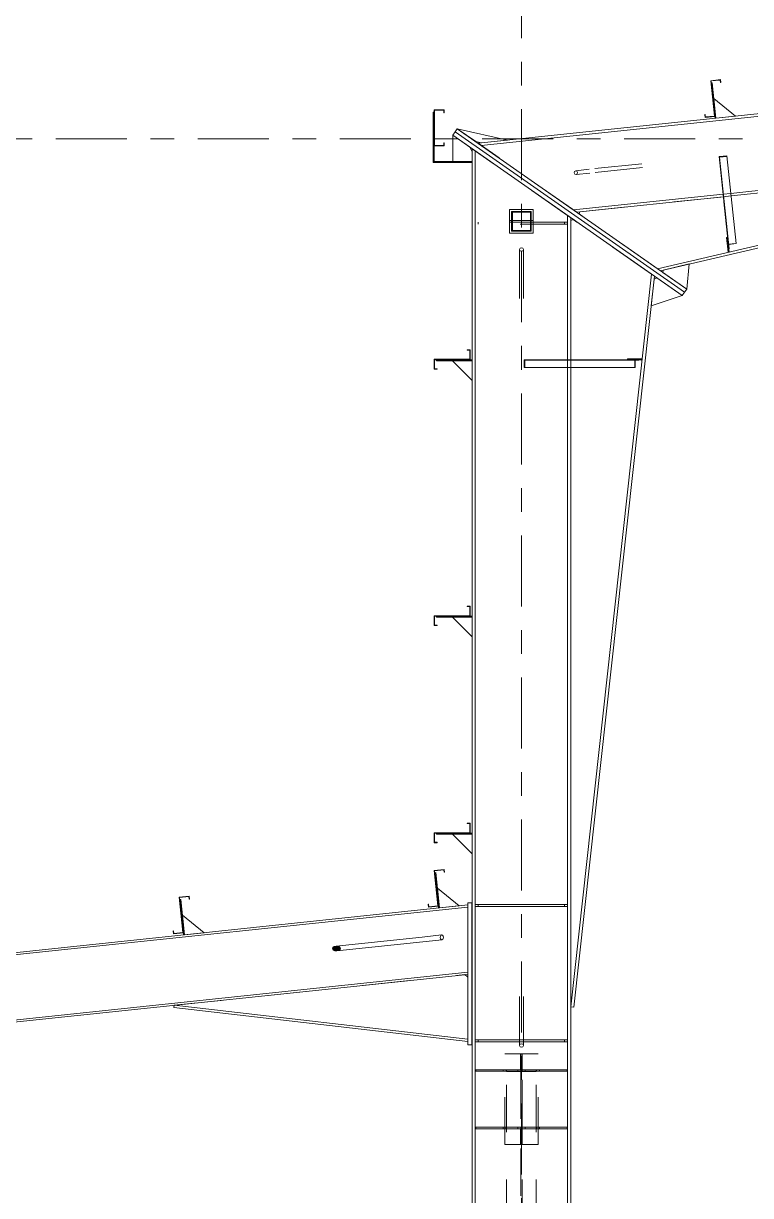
# Model space of a CAD drawing. Header units: millimetres. Extents: x -79 to 743, y -408 to 166.
# Drawn here: x 108.39 to 139.11, y -146.55 to -97.04 of the extents above; entities that cross this region are included whole.
import ezdxf

# ---------------------------------------------------------------- set-up
doc = ezdxf.new("R2010")
doc.units = ezdxf.units.MM
for name, pattern in [('XKITLINE00', [0]), ('XKITLINE02', [4, 2, -2]), ('XKITLINE03', [6, 3, -1, 1, -1])]:
    doc.linetypes.add(name, pattern=pattern)
doc.layers.add('Part', color=2, linetype='Continuous', lineweight=0)
doc.layers.add('S-grid', color=1, linetype='Continuous', lineweight=0)

# ---------------------------------------------------------------- blocks, each defined once
blk = doc.blocks.new('*A343')
at = {"layer": 'Part'}
blk.add_hatch(color=3, dxfattribs=at).paths.add_polyline_path([(125.744, -132.816), (126.158, -132.773), (126.171, -132.897), (126.156, -132.898), (126.145, -132.789), (125.76, -132.83), (125.918, -134.323), (125.504, -134.367), (125.49, -134.242), (125.505, -134.241), (125.517, -134.35), (125.901, -134.31)], flags=17)
blk = doc.blocks.new('*A344')
at = {"layer": 'Part'}
blk.add_hatch(color=3, dxfattribs=at).paths.add_polyline_path([(114.97, -133.953), (115.385, -133.909), (115.398, -134.033), (115.383, -134.035), (115.371, -133.925), (114.987, -133.966), (115.144, -135.459), (114.73, -135.503), (114.717, -135.379), (114.732, -135.377), (114.743, -135.487), (115.128, -135.446)], flags=17)
blk = doc.blocks.new('*A348')
at = {"layer": 'Part'}
blk.add_hatch(color=3, dxfattribs=at).paths.add_polyline_path([(127.136, -130.843), (127.136, -130.828), (127.261, -130.828), (127.261, -131.245), (125.759, -131.245), (125.759, -131.632), (125.869, -131.632), (125.869, -131.647), (125.744, -131.647), (125.744, -131.23), (127.246, -131.23), (127.246, -130.843)], flags=17)
blk = doc.blocks.new('*A349')
at = {"layer": 'Part'}
blk.add_hatch(color=3, dxfattribs=at).paths.add_polyline_path([(137.422, -99.46), (137.836, -99.416), (137.849, -99.54), (137.835, -99.542), (137.823, -99.432), (137.438, -99.473), (137.596, -100.966), (137.182, -101.01), (137.169, -100.886), (137.183, -100.884), (137.195, -100.993), (137.58, -100.953)], flags=17)
blk = doc.blocks.new('*A351')
at = {"layer": 'Part'}
blk.add_hatch(color=3, dxfattribs=at).paths.add_polyline_path([(127.136, -121.677), (127.136, -121.662), (127.261, -121.662), (127.261, -122.078), (125.759, -122.078), (125.759, -122.465), (125.869, -122.465), (125.869, -122.48), (125.744, -122.48), (125.744, -122.063), (127.246, -122.063), (127.246, -121.677)], flags=17)
blk = doc.blocks.new('*A354')
at = {"layer": 'Part'}
blk.add_hatch(color=3, dxfattribs=at).paths.add_polyline_path([(127.136, -110.843), (127.136, -110.828), (127.261, -110.828), (127.261, -111.245), (125.759, -111.245), (125.759, -111.632), (125.869, -111.632), (125.869, -111.647), (125.744, -111.647), (125.744, -111.23), (127.246, -111.23), (127.246, -110.843)], flags=17)
blk = doc.blocks.new('*A391')
at = {"layer": 'Part'}
blk.add_hatch(color=3, dxfattribs=at).paths.add_polyline_path([(121.689, -136.019), (121.755, -136.051), (121.782, -136.1), (121.765, -136.154), (121.708, -136.198), (121.626, -136.221), (121.541, -136.216), (121.476, -136.185), (121.448, -136.135), (121.465, -136.081), (121.522, -136.037), (121.604, -136.014)], flags=17)
blk = doc.blocks.new('*A392')
at = {"layer": 'Part'}
blk.add_hatch(color=3, dxfattribs=at).paths.add_polyline_path([(125.744, -132.816), (126.158, -132.773), (126.171, -132.897), (126.156, -132.898), (126.145, -132.789), (125.76, -132.83), (125.918, -134.323), (125.504, -134.367), (125.49, -134.242), (125.505, -134.241), (125.517, -134.35), (125.901, -134.31)], flags=17)
blk = doc.blocks.new('*A393')
at = {"layer": 'Part'}
blk.add_hatch(color=3, dxfattribs=at).paths.add_polyline_path([(114.97, -133.953), (115.385, -133.909), (115.398, -134.033), (115.383, -134.035), (115.371, -133.925), (114.987, -133.966), (115.144, -135.459), (114.73, -135.503), (114.717, -135.379), (114.732, -135.377), (114.743, -135.487), (115.128, -135.446)], flags=17)
blk = doc.blocks.new('*A395')
at = {"layer": 'Part'}
blk.add_hatch(color=3, dxfattribs=at).paths.add_polyline_path([(127.136, -130.843), (127.136, -130.828), (127.261, -130.828), (127.261, -131.245), (125.759, -131.245), (125.759, -131.632), (125.869, -131.632), (125.869, -131.647), (125.744, -131.647), (125.744, -131.23), (127.246, -131.23), (127.246, -130.843)], flags=17)
blk = doc.blocks.new('*A396')
at = {"layer": 'Part'}
blk.add_hatch(color=3, dxfattribs=at).paths.add_polyline_path([(127.136, -110.843), (127.136, -110.828), (127.261, -110.828), (127.261, -111.245), (125.759, -111.245), (125.759, -111.632), (125.869, -111.632), (125.869, -111.647), (125.744, -111.647), (125.744, -111.23), (127.246, -111.23), (127.246, -110.843)], flags=17)
blk = doc.blocks.new('*A397')
at = {"layer": 'Part'}
blk.add_hatch(color=3, dxfattribs=at).paths.add_polyline_path([(125.744, -102.208), (125.744, -100.691), (126.161, -100.691), (126.161, -100.816), (126.146, -100.816), (126.146, -100.706), (125.759, -100.706), (125.759, -102.193), (126.146, -102.193), (126.146, -102.083), (126.161, -102.083), (126.161, -102.208)], flags=17)
blk = doc.blocks.new('*A398')
at = {"layer": 'Part'}
blk.add_hatch(color=3, dxfattribs=at).paths.add_polyline_path([(129.544, -111.578), (129.544, -111.245), (130.205, -111.245), (130.205, -111.262), (129.577, -111.262), (129.577, -111.578)], flags=17)
blk = doc.blocks.new('*A399')
at = {"layer": 'Part'}
blk.add_hatch(color=3, dxfattribs=at).paths.add_polyline_path([(137.776, -102.668), (138.107, -102.633), (138.11, -102.661), (137.795, -102.694), (137.851, -103.225), (137.834, -103.227)], flags=17)
blk = doc.blocks.new('*A402')
at = {"layer": 'Part'}
blk.add_hatch(color=3, dxfattribs=at).paths.add_polyline_path([(137.422, -99.46), (137.836, -99.416), (137.849, -99.54), (137.835, -99.542), (137.823, -99.432), (137.438, -99.473), (137.596, -100.966), (137.182, -101.01), (137.169, -100.886), (137.183, -100.884), (137.195, -100.993), (137.58, -100.953)], flags=17)
blk = doc.blocks.new('*A403')
at = {"layer": 'Part'}
blk.add_hatch(color=3, dxfattribs=at).paths.add_polyline_path([(127.136, -121.677), (127.136, -121.662), (127.261, -121.662), (127.261, -122.078), (125.759, -122.078), (125.759, -122.465), (125.869, -122.465), (125.869, -122.48), (125.744, -122.48), (125.744, -122.063), (127.246, -122.063), (127.246, -121.677)], flags=17)
blk = doc.blocks.new('*A1522')
at = {"layer": 'S-grid', "color": 1, "linetype": 'XKITLINE03', "lineweight": 0}
blk.add_line((-22.239, -101.912), (557.525, -101.912), dxfattribs=at)
blk = doc.blocks.new('*A1559')
at = {"layer": 'S-grid', "color": 1, "linetype": 'XKITLINE03', "lineweight": 0}
blk.add_line((129.427, -193.667), (129.427, -53.578), dxfattribs=at)
blk = doc.blocks.new('*A1561')
at = {"layer": 'Part', "color": 2, "linetype": 'XKITLINE00', "lineweight": 0}
for p, q in [((127.161, -134.276), (47.736, -142.653)), ((127.161, -134.368), (47.736, -142.745)), ((127.161, -137.116), (47.736, -145.494)), ((47.736, -145.586), (127.161, -137.209))]:
    blk.add_line(p, q, dxfattribs=at)
at = {"layer": 'Part', "color": 7, "linetype": 'XKITLINE02', "lineweight": 0}
blk.add_line((127.161, -137.209), (127.161, -134.276), dxfattribs=at)
blk = doc.blocks.new('*A1562')
at = {"layer": 'Part', "color": 7, "linetype": 'XKITLINE02', "lineweight": 0}
for p, q in [((129.344, -138.147), (129.344, -139.757)), ((129.511, -138.147), (129.511, -139.757)), ((129.344, -139.98), (129.344, -140.063)), ((129.511, -139.98), (129.511, -140.063))]:
    blk.add_line(p, q, dxfattribs=at)
at = {"layer": 'Part', "color": 2, "linetype": 'XKITLINE00', "lineweight": 0}
for p, q in [((129.344, -139.757), (129.344, -139.98)), ((129.344, -140.063), (129.344, -140.213)), ((129.511, -139.757), (129.511, -139.98)), ((129.511, -140.063), (129.511, -140.213)), ((129.368, -140.161), (129.344, -140.213)), ((129.344, -140.213), (129.368, -140.265)), ((129.427, -140.14), (129.368, -140.161)), ((129.368, -140.265), (129.427, -140.286)), ((129.486, -140.161), (129.427, -140.14)), ((129.427, -140.286), (129.486, -140.265)), ((129.511, -140.213), (129.486, -140.161)), ((129.486, -140.265), (129.511, -140.213))]:
    blk.add_line(p, q, dxfattribs=at)
blk = doc.blocks.new('*A1563')
at = {"layer": 'Part', "color": 2, "linetype": 'XKITLINE00', "lineweight": 0}
for p, q in [((129.368, -106.538), (129.344, -106.59)), ((129.344, -106.59), (129.344, -107.045)), ((129.344, -106.59), (129.368, -106.642)), ((129.427, -106.517), (129.368, -106.538)), ((129.368, -106.642), (129.427, -106.663)), ((129.486, -106.538), (129.427, -106.517)), ((129.427, -106.663), (129.486, -106.642)), ((129.511, -106.59), (129.486, -106.538)), ((129.486, -106.642), (129.511, -106.59)), ((129.511, -106.59), (129.511, -107.045))]:
    blk.add_line(p, q, dxfattribs=at)
at = {"layer": 'Part', "color": 7, "linetype": 'XKITLINE02', "lineweight": 0}
for p, q in [((129.344, -107.045), (129.344, -108.656)), ((129.511, -107.045), (129.511, -108.656))]:
    blk.add_line(p, q, dxfattribs=at)
blk = doc.blocks.new('*A1566')
at = {"layer": 'Part', "color": 2, "linetype": 'XKITLINE00', "lineweight": 0}
for p, q in [((125.744, -132.816), (126.158, -132.773)), ((125.901, -134.31), (125.744, -132.816)), ((126.145, -132.789), (125.76, -132.83)), ((125.76, -132.83), (125.918, -134.323)), ((126.156, -132.898), (126.145, -132.789)), ((126.171, -132.897), (126.156, -132.898)), ((126.158, -132.773), (126.171, -132.897)), ((125.49, -134.242), (125.505, -134.241)), ((125.504, -134.367), (125.49, -134.242)), ((125.918, -134.323), (125.504, -134.367)), ((125.505, -134.241), (125.517, -134.35)), ((125.517, -134.35), (125.901, -134.31))]:
    blk.add_line(p, q, dxfattribs=at)
blk = doc.blocks.new('*A1567')
at = {"layer": 'Part', "color": 2, "linetype": 'XKITLINE00', "lineweight": 0}
for p, q in [((114.97, -133.953), (115.385, -133.909)), ((115.128, -135.446), (114.97, -133.953)), ((115.371, -133.925), (114.987, -133.966)), ((114.987, -133.966), (115.144, -135.459)), ((115.383, -134.035), (115.371, -133.925)), ((115.398, -134.033), (115.383, -134.035)), ((115.385, -133.909), (115.398, -134.033)), ((114.717, -135.379), (114.732, -135.377)), ((114.73, -135.503), (114.717, -135.379)), ((115.144, -135.459), (114.73, -135.503)), ((114.732, -135.377), (114.743, -135.487)), ((114.743, -135.487), (115.128, -135.446))]:
    blk.add_line(p, q, dxfattribs=at)
blk = doc.blocks.new('*A1571')
at = {"layer": 'Part', "color": 2, "linetype": 'XKITLINE00', "lineweight": 0}
for p, q in [((127.136, -130.828), (127.261, -130.828)), ((127.136, -130.843), (127.136, -130.828)), ((127.246, -130.843), (127.136, -130.843)), ((127.246, -131.23), (127.246, -130.843)), ((127.261, -130.828), (127.261, -131.245)), ((125.744, -131.647), (125.744, -131.23)), ((125.744, -131.23), (127.246, -131.23)), ((125.869, -131.647), (125.744, -131.647)), ((127.261, -131.245), (125.759, -131.245)), ((125.759, -131.245), (125.759, -131.632)), ((125.759, -131.632), (125.869, -131.632)), ((125.869, -131.632), (125.869, -131.647))]:
    blk.add_line(p, q, dxfattribs=at)
blk = doc.blocks.new('*A1572')
at = {"layer": 'Part', "color": 2, "linetype": 'XKITLINE00', "lineweight": 0}
for p, q in [((137.422, -99.46), (137.836, -99.416)), ((137.58, -100.953), (137.422, -99.46)), ((137.823, -99.432), (137.438, -99.473)), ((137.438, -99.473), (137.596, -100.966)), ((137.835, -99.542), (137.823, -99.432)), ((137.836, -99.416), (137.849, -99.54)), ((137.849, -99.54), (137.835, -99.542)), ((137.169, -100.886), (137.183, -100.884)), ((137.182, -101.01), (137.169, -100.886)), ((137.596, -100.966), (137.182, -101.01)), ((137.183, -100.884), (137.195, -100.993)), ((137.195, -100.993), (137.58, -100.953))]:
    blk.add_line(p, q, dxfattribs=at)
blk = doc.blocks.new('*A1574')
at = {"layer": 'Part', "color": 2, "linetype": 'XKITLINE00', "lineweight": 0}
for p, q in [((127.136, -121.662), (127.261, -121.662)), ((127.136, -121.677), (127.136, -121.662)), ((127.246, -121.677), (127.136, -121.677)), ((127.246, -122.063), (127.246, -121.677)), ((127.261, -121.662), (127.261, -122.078)), ((125.744, -122.48), (125.744, -122.063)), ((125.744, -122.063), (127.246, -122.063)), ((127.261, -122.078), (125.759, -122.078)), ((125.759, -122.078), (125.759, -122.465)), ((125.869, -122.48), (125.744, -122.48)), ((125.759, -122.465), (125.869, -122.465)), ((125.869, -122.465), (125.869, -122.48))]:
    blk.add_line(p, q, dxfattribs=at)
blk = doc.blocks.new('*A1577')
at = {"layer": 'Part', "color": 2, "linetype": 'XKITLINE00', "lineweight": 0}
for p, q in [((127.136, -110.828), (127.261, -110.828)), ((127.136, -110.843), (127.136, -110.828)), ((127.246, -110.843), (127.136, -110.843)), ((127.246, -111.23), (127.246, -110.843)), ((127.261, -110.828), (127.261, -111.245)), ((125.744, -111.647), (125.744, -111.23)), ((125.744, -111.23), (127.246, -111.23)), ((127.261, -111.245), (125.759, -111.245)), ((125.759, -111.245), (125.759, -111.632)), ((125.869, -111.647), (125.744, -111.647)), ((125.759, -111.632), (125.869, -111.632)), ((125.869, -111.632), (125.869, -111.647))]:
    blk.add_line(p, q, dxfattribs=at)
blk = doc.blocks.new('*A1578')
at = {"layer": 'Part', "color": 7, "linetype": 'XKITLINE02', "lineweight": 0}
for p, q in [((130.052, -141.235), (128.802, -141.235)), ((128.802, -141.235), (128.802, -141.31)), ((128.802, -141.31), (129.4, -141.31)), ((129.4, -141.31), (129.4, -143.66)), ((129.454, -143.66), (129.454, -141.31)), ((129.454, -141.31), (130.052, -141.31)), ((130.052, -141.31), (130.052, -141.235)), ((129.4, -143.66), (128.802, -143.66)), ((128.802, -143.66), (128.802, -143.735)), ((128.802, -143.735), (130.052, -143.735)), ((130.052, -143.66), (129.454, -143.66)), ((130.052, -143.735), (130.052, -143.66))]:
    blk.add_line(p, q, dxfattribs=at)
blk = doc.blocks.new('*A1579')
at = {"layer": 'Part', "color": 7, "linetype": 'XKITLINE02', "lineweight": 0}
for p, q in [((129.011, -104.985), (129.011, -105.818)), ((129.844, -104.985), (129.011, -104.985)), ((129.044, -105.785), (129.044, -105.018)), ((129.044, -105.018), (129.811, -105.018)), ((129.811, -105.018), (129.811, -105.785)), ((129.844, -105.818), (129.844, -104.985)), ((129.011, -105.818), (129.844, -105.818)), ((129.811, -105.785), (129.044, -105.785))]:
    blk.add_line(p, q, dxfattribs=at)
blk = doc.blocks.new('*A1580')
at = {"layer": 'Part', "color": 7, "linetype": 'XKITLINE02', "lineweight": 0}
for p, q in [((125.744, -100.691), (125.744, -102.208)), ((126.161, -100.691), (125.744, -100.691)), ((125.759, -102.193), (125.759, -100.706)), ((125.759, -100.706), (126.146, -100.706)), ((126.146, -100.706), (126.146, -100.816)), ((126.146, -100.816), (126.161, -100.816)), ((126.161, -100.816), (126.161, -100.691)), ((125.744, -102.208), (126.161, -102.208)), ((126.146, -102.193), (125.759, -102.193)), ((126.161, -102.083), (126.146, -102.083)), ((126.146, -102.083), (126.146, -102.193)), ((126.161, -102.208), (126.161, -102.083))]:
    blk.add_line(p, q, dxfattribs=at)
blk = doc.blocks.new('*A1670')
at = {"layer": 'Part', "color": 2, "linetype": 'XKITLINE00', "lineweight": 0}
for p, q in [((127.344, -102.335), (127.344, -176.953)), ((127.477, -102.428), (127.477, -176.953)), ((131.377, -105.154), (131.377, -111.245)), ((131.511, -105.247), (131.511, -111.245)), ((131.377, -111.578), (131.377, -176.953)), ((131.511, -111.578), (131.511, -176.953))]:
    blk.add_line(p, q, dxfattribs=at)
at = {"layer": 'Part', "color": 7, "linetype": 'XKITLINE02', "lineweight": 0}
for p, q in [((131.511, -105.247), (127.344, -102.335)), ((131.377, -111.245), (131.377, -111.578)), ((131.511, -111.245), (131.511, -111.578))]:
    blk.add_line(p, q, dxfattribs=at)
blk = doc.blocks.new('*A1671')
at = {"layer": 'Part', "color": 7, "linetype": 'XKITLINE02', "lineweight": 0}
for p, q in [((131.51, -105.37), (131.511, -105.369)), ((131.51, -105.37), (131.511, -105.369)), ((131.511, -138.58), (131.51, -105.37)), ((131.613, -105.316), (131.611, -105.317)), ((131.613, -105.316), (131.612, -105.318)), ((135.05, -107.721), (131.612, -105.318)), ((134.926, -107.634), (131.613, -105.316))]:
    blk.add_line(p, q, dxfattribs=at)
at = {"layer": 'Part', "color": 2, "linetype": 'XKITLINE00', "lineweight": 0}
for p, q in [((131.611, -105.317), (131.511, -105.369)), ((131.511, -105.369), (131.612, -105.318)), ((134.926, -107.634), (131.511, -138.58)), ((135.05, -107.721), (131.643, -138.595)), ((131.643, -138.595), (131.511, -138.58))]:
    blk.add_line(p, q, dxfattribs=at)
blk = doc.blocks.new('*A1672')
at = {"layer": 'Part', "color": 2, "linetype": 'XKITLINE00', "lineweight": 0}
for p, q in [((226.879, -91.633), (127.597, -102.105)), ((226.891, -91.74), (127.732, -102.199)), ((224.132, -95.165), (138.275, -104.221)), ((224.143, -95.273), (138.286, -104.329)), ((137.943, -104.256), (131.628, -104.922)), ((137.954, -104.364), (131.763, -105.017))]:
    blk.add_line(p, q, dxfattribs=at)
at = {"layer": 'Part', "color": 7, "linetype": 'XKITLINE02', "lineweight": 0}
for p, q in [((131.763, -105.017), (127.597, -102.105)), ((138.275, -104.221), (137.943, -104.256)), ((138.286, -104.329), (137.954, -104.364))]:
    blk.add_line(p, q, dxfattribs=at)
blk = doc.blocks.new('*A1718')
at = {"layer": 'Part', "color": 7, "linetype": 'XKITLINE02', "lineweight": 0}
for p, q in [((134.518, -102.967), (132.294, -103.201)), ((134.535, -103.133), (132.311, -103.367))]:
    blk.add_line(p, q, dxfattribs=at)
at = {"layer": 'Part', "color": 2, "linetype": 'XKITLINE00', "lineweight": 0}
for p, q in [((131.674, -103.291), (131.661, -103.352)), ((131.661, -103.352), (131.687, -103.409)), ((131.718, -103.262), (131.674, -103.291)), ((131.687, -103.409), (131.736, -103.428)), ((132.294, -103.201), (131.718, -103.262)), ((131.768, -103.281), (131.718, -103.262)), ((132.311, -103.367), (131.736, -103.428)), ((131.736, -103.428), (131.78, -103.399)), ((131.793, -103.338), (131.768, -103.281)), ((131.78, -103.399), (131.793, -103.338))]:
    blk.add_line(p, q, dxfattribs=at)
blk = doc.blocks.new('*A1720')
at = {"layer": 'Part', "color": 2, "linetype": 'XKITLINE00', "lineweight": 0}
for p, q in [((125.236, -135.631), (121.604, -136.014)), ((121.465, -136.081), (121.448, -136.135)), ((121.448, -136.135), (121.476, -136.185)), ((121.522, -136.037), (121.465, -136.081)), ((121.604, -136.014), (121.522, -136.037)), ((121.689, -136.019), (121.604, -136.014)), ((125.258, -135.838), (121.626, -136.221)), ((121.755, -136.051), (121.689, -136.019)), ((121.782, -136.1), (121.755, -136.051)), ((121.765, -136.154), (121.782, -136.1)), ((121.476, -136.185), (121.541, -136.216)), ((121.541, -136.216), (121.626, -136.221)), ((121.626, -136.221), (121.708, -136.198)), ((121.708, -136.198), (121.765, -136.154))]:
    blk.add_line(p, q, dxfattribs=at)
at = {"layer": 'Part', "color": 7, "linetype": 'XKITLINE02', "lineweight": 0}
for p, q in [((126.053, -135.545), (125.236, -135.631)), ((125.999, -135.655), (126.003, -135.602)), ((126.013, -135.706), (125.999, -135.655)), ((126.003, -135.602), (126.022, -135.562)), ((126.022, -135.562), (126.053, -135.545)), ((126.053, -135.545), (126.086, -135.555)), ((126.086, -135.555), (126.114, -135.591)), ((126.114, -135.591), (126.128, -135.642)), ((126.128, -135.642), (126.125, -135.694)), ((126.075, -135.752), (125.258, -135.838)), ((126.041, -135.741), (126.013, -135.706)), ((126.075, -135.752), (126.041, -135.741)), ((126.105, -135.735), (126.075, -135.752)), ((126.125, -135.694), (126.105, -135.735))]:
    blk.add_line(p, q, dxfattribs=at)
blk = doc.blocks.new('*A1721')
at = {"layer": 'Part', "color": 2, "linetype": 'XKITLINE00', "lineweight": 0}
for p, q in [((125.744, -132.816), (126.158, -132.773)), ((125.901, -134.31), (125.744, -132.816)), ((126.145, -132.789), (125.76, -132.83)), ((125.76, -132.83), (125.918, -134.323)), ((126.156, -132.898), (126.145, -132.789)), ((126.171, -132.897), (126.156, -132.898)), ((126.158, -132.773), (126.171, -132.897)), ((125.49, -134.242), (125.505, -134.241)), ((125.504, -134.367), (125.49, -134.242)), ((125.918, -134.323), (125.504, -134.367)), ((125.505, -134.241), (125.517, -134.35)), ((125.517, -134.35), (125.901, -134.31))]:
    blk.add_line(p, q, dxfattribs=at)
blk = doc.blocks.new('*A1722')
at = {"layer": 'Part', "color": 2, "linetype": 'XKITLINE00', "lineweight": 0}
for p, q in [((114.97, -133.953), (115.385, -133.909)), ((115.128, -135.446), (114.97, -133.953)), ((115.371, -133.925), (114.987, -133.966)), ((114.987, -133.966), (115.144, -135.459)), ((115.383, -134.035), (115.371, -133.925)), ((115.398, -134.033), (115.383, -134.035)), ((115.385, -133.909), (115.398, -134.033)), ((114.717, -135.379), (114.732, -135.377)), ((114.73, -135.503), (114.717, -135.379)), ((115.144, -135.459), (114.73, -135.503)), ((114.732, -135.377), (114.743, -135.487)), ((114.743, -135.487), (115.128, -135.446))]:
    blk.add_line(p, q, dxfattribs=at)
blk = doc.blocks.new('*A1724')
at = {"layer": 'Part', "color": 2, "linetype": 'XKITLINE00', "lineweight": 0}
for p, q in [((127.136, -130.828), (127.261, -130.828)), ((127.136, -130.843), (127.136, -130.828)), ((127.246, -130.843), (127.136, -130.843)), ((127.246, -131.23), (127.246, -130.843)), ((127.261, -130.828), (127.261, -131.245)), ((125.744, -131.647), (125.744, -131.23)), ((125.744, -131.23), (127.246, -131.23)), ((125.869, -131.647), (125.744, -131.647)), ((127.261, -131.245), (125.759, -131.245)), ((125.759, -131.245), (125.759, -131.632)), ((125.759, -131.632), (125.869, -131.632)), ((125.869, -131.632), (125.869, -131.647))]:
    blk.add_line(p, q, dxfattribs=at)
blk = doc.blocks.new('*A1727')
at = {"layer": 'Part', "color": 7, "linetype": 'XKITLINE02', "lineweight": 0}
for p, q in [((128.802, -175.87), (128.802, -140.568)), ((128.802, -140.568), (130.052, -140.568)), ((129.4, -140.568), (129.4, -175.87)), ((129.454, -175.87), (129.454, -140.568)), ((130.052, -175.87), (130.052, -140.568)), ((128.802, -175.87), (130.052, -175.87))]:
    blk.add_line(p, q, dxfattribs=at)
blk = doc.blocks.new('*A1728')
at = {"layer": 'Part', "color": 7, "linetype": 'XKITLINE02', "lineweight": 0}
for p, q in [((114.753, -138.517), (127.04, -137.221)), ((127.161, -137.33), (127.161, -140.042))]:
    blk.add_line(p, q, dxfattribs=at)
at = {"layer": 'Part', "color": 2, "linetype": 'XKITLINE00', "lineweight": 0}
for p, q in [((127.04, -137.221), (127.161, -137.33)), ((114.743, -138.608), (114.753, -138.517)), ((127.161, -140.042), (114.743, -138.608)), ((127.161, -139.95), (114.753, -138.517))]:
    blk.add_line(p, q, dxfattribs=at)
blk = doc.blocks.new('*A1729')
at = {"layer": 'Part', "color": 2, "linetype": 'XKITLINE00', "lineweight": 0}
blk.add_line((116.023, -135.45), (115.107, -134.709), dxfattribs=at)
at = {"layer": 'Part', "color": 7, "linetype": 'XKITLINE02', "lineweight": 0}
for p, q in [((115.107, -134.709), (115.195, -135.538)), ((115.195, -135.538), (116.023, -135.45))]:
    blk.add_line(p, q, dxfattribs=at)
blk = doc.blocks.new('*A1730')
at = {"layer": 'Part', "color": 2, "linetype": 'XKITLINE00', "lineweight": 0}
for p, q in [((115.037, -134.046), (114.996, -134.051)), ((115.195, -135.538), (115.037, -134.046)), ((115.144, -135.459), (115.153, -135.542))]:
    blk.add_line(p, q, dxfattribs=at)
at = {"layer": 'Part', "color": 7, "linetype": 'XKITLINE02', "lineweight": 0}
for p, q in [((114.996, -134.051), (115.144, -135.459)), ((115.153, -135.542), (115.195, -135.538))]:
    blk.add_line(p, q, dxfattribs=at)
blk = doc.blocks.new('*A1731')
at = {"layer": 'Part', "color": 2, "linetype": 'XKITLINE00', "lineweight": 0}
blk.add_line((126.797, -134.314), (125.881, -133.573), dxfattribs=at)
at = {"layer": 'Part', "color": 7, "linetype": 'XKITLINE02', "lineweight": 0}
for p, q in [((125.881, -133.573), (125.968, -134.402)), ((125.968, -134.402), (126.797, -134.314))]:
    blk.add_line(p, q, dxfattribs=at)
blk = doc.blocks.new('*A1732')
at = {"layer": 'Part', "color": 2, "linetype": 'XKITLINE00', "lineweight": 0}
for p, q in [((125.811, -132.91), (125.769, -132.914)), ((125.968, -134.402), (125.811, -132.91)), ((125.918, -134.323), (125.927, -134.406))]:
    blk.add_line(p, q, dxfattribs=at)
at = {"layer": 'Part', "color": 7, "linetype": 'XKITLINE02', "lineweight": 0}
for p, q in [((125.769, -132.914), (125.918, -134.323)), ((125.927, -134.406), (125.968, -134.402))]:
    blk.add_line(p, q, dxfattribs=at)
blk = doc.blocks.new('*A1733')
at = {"layer": 'Part', "color": 2, "linetype": 'XKITLINE00', "lineweight": 0}
for p, q in [((127.327, -134.192), (127.161, -134.192)), ((127.161, -134.192), (127.161, -140.192)), ((127.327, -140.192), (127.327, -134.192)), ((127.161, -140.192), (127.327, -140.192))]:
    blk.add_line(p, q, dxfattribs=at)
blk = doc.blocks.new('*A1734')
at = {"layer": 'Part', "color": 2, "linetype": 'XKITLINE00', "lineweight": 0}
blk.add_line((127.344, -132.12), (126.511, -131.287), dxfattribs=at)
at = {"layer": 'Part', "color": 7, "linetype": 'XKITLINE02', "lineweight": 0}
for p, q in [((126.511, -131.287), (127.344, -131.287)), ((127.344, -131.287), (127.344, -132.12))]:
    blk.add_line(p, q, dxfattribs=at)
blk = doc.blocks.new('*A1735')
at = {"layer": 'Part', "color": 2, "linetype": 'XKITLINE00', "lineweight": 0}
for p, q in [((125.844, -131.245), (125.844, -131.287)), ((125.844, -131.287), (127.344, -131.287)), ((127.344, -131.245), (127.261, -131.245))]:
    blk.add_line(p, q, dxfattribs=at)
at = {"layer": 'Part', "color": 7, "linetype": 'XKITLINE02', "lineweight": 0}
for p, q in [((127.261, -131.245), (125.844, -131.245)), ((127.344, -131.287), (127.344, -131.245))]:
    blk.add_line(p, q, dxfattribs=at)
blk = doc.blocks.new('*A1736')
at = {"layer": 'Part', "color": 7, "linetype": 'XKITLINE02', "lineweight": 0}
for p, q in [((131.361, -143.668), (129.454, -143.668)), ((129.454, -143.735), (129.454, -143.668)), ((131.361, -143.735), (129.454, -143.735)), ((129.579, -143.668), (129.579, -143.735)), ((130.052, -143.735), (130.052, -143.668)), ((130.069, -143.735), (130.069, -143.668)), ((130.194, -143.735), (130.194, -143.668)), ((131.361, -143.735), (131.361, -143.668))]:
    blk.add_line(p, q, dxfattribs=at)
blk = doc.blocks.new('*A1737')
at = {"layer": 'Part', "color": 7, "linetype": 'XKITLINE02', "lineweight": 0}
for p, q in [((127.494, -143.668), (129.4, -143.668)), ((127.494, -143.735), (127.494, -143.668)), ((129.4, -143.735), (127.494, -143.735)), ((128.661, -143.735), (128.661, -143.668)), ((128.786, -143.735), (128.786, -143.668)), ((128.802, -143.735), (128.802, -143.668)), ((129.275, -143.668), (129.275, -143.735)), ((129.4, -143.668), (129.4, -143.735))]:
    blk.add_line(p, q, dxfattribs=at)
blk = doc.blocks.new('*A1738')
at = {"layer": 'Part', "color": 7, "linetype": 'XKITLINE02', "lineweight": 0}
for p, q in [((131.361, -141.235), (129.454, -141.235)), ((129.454, -141.301), (129.454, -141.235)), ((131.361, -141.301), (129.454, -141.301)), ((129.579, -141.235), (129.579, -141.301)), ((130.052, -141.301), (130.052, -141.235)), ((130.069, -141.301), (130.069, -141.235)), ((130.194, -141.301), (130.194, -141.235)), ((131.361, -141.301), (131.361, -141.235))]:
    blk.add_line(p, q, dxfattribs=at)
blk = doc.blocks.new('*A1739')
at = {"layer": 'Part', "color": 7, "linetype": 'XKITLINE02', "lineweight": 0}
for p, q in [((127.494, -141.235), (129.4, -141.235)), ((127.494, -141.301), (127.494, -141.235)), ((129.4, -141.301), (127.494, -141.301)), ((128.661, -141.301), (128.661, -141.235)), ((128.786, -141.301), (128.786, -141.235)), ((128.802, -141.301), (128.802, -141.235)), ((129.275, -141.235), (129.275, -141.301)), ((129.4, -141.235), (129.4, -141.301))]:
    blk.add_line(p, q, dxfattribs=at)
blk = doc.blocks.new('*A1740')
at = {"layer": 'Part', "color": 7, "linetype": 'XKITLINE02', "lineweight": 0}
for p, q in [((128.719, -144.401), (128.719, -140.568)), ((130.136, -140.568), (128.719, -140.568)), ((130.136, -144.401), (130.136, -140.568)), ((130.136, -144.401), (128.719, -144.401))]:
    blk.add_line(p, q, dxfattribs=at)
blk = doc.blocks.new('*A1741')
at = {"layer": 'Part', "color": 7, "linetype": 'XKITLINE02', "lineweight": 0}
for p, q in [((129.394, -141.235), (129.394, -140.568)), ((129.394, -140.568), (129.461, -140.568)), ((129.461, -140.568), (129.461, -141.235)), ((129.394, -141.11), (129.461, -141.11)), ((129.461, -141.235), (129.394, -141.235))]:
    blk.add_line(p, q, dxfattribs=at)
blk = doc.blocks.new('*A1742')
at = {"layer": 'Part', "color": 7, "linetype": 'XKITLINE02', "lineweight": 0}
for p, q in [((129.394, -144.401), (129.394, -143.735)), ((129.394, -143.735), (129.461, -143.735)), ((129.461, -143.86), (129.394, -143.86)), ((129.461, -143.735), (129.461, -144.401)), ((129.461, -144.401), (129.394, -144.401))]:
    blk.add_line(p, q, dxfattribs=at)
blk = doc.blocks.new('*A1743')
at = {"layer": 'Part', "color": 2, "linetype": 'XKITLINE00', "lineweight": 0}
for p, q in [((131.377, -139.98), (127.477, -139.98)), ((131.377, -140.063), (127.477, -140.063))]:
    blk.add_line(p, q, dxfattribs=at)
at = {"layer": 'Part', "color": 7, "linetype": 'XKITLINE02', "lineweight": 0}
for p, q in [((127.477, -140.063), (127.477, -139.98)), ((127.602, -140.063), (127.602, -139.98)), ((131.252, -140.063), (131.252, -139.98)), ((131.377, -140.063), (131.377, -139.98))]:
    blk.add_line(p, q, dxfattribs=at)
blk = doc.blocks.new('*A1744')
at = {"layer": 'Part', "color": 7, "linetype": 'XKITLINE02', "lineweight": 0}
for p, q in [((131.377, -139.98), (127.477, -139.98)), ((127.477, -139.98), (127.477, -140.063)), ((131.377, -140.063), (127.477, -140.063)), ((127.602, -140.063), (127.602, -139.98)), ((131.252, -140.063), (131.252, -139.98)), ((131.377, -140.063), (131.377, -139.98))]:
    blk.add_line(p, q, dxfattribs=at)
blk = doc.blocks.new('*A1745')
at = {"layer": 'Part', "color": 2, "linetype": 'XKITLINE00', "lineweight": 0}
for p, q in [((131.377, -134.256), (127.477, -134.256)), ((131.377, -134.34), (127.477, -134.34))]:
    blk.add_line(p, q, dxfattribs=at)
at = {"layer": 'Part', "color": 7, "linetype": 'XKITLINE02', "lineweight": 0}
for p, q in [((127.477, -134.34), (127.477, -134.256)), ((127.602, -134.34), (127.602, -134.256)), ((131.252, -134.34), (131.252, -134.256)), ((131.377, -134.34), (131.377, -134.256))]:
    blk.add_line(p, q, dxfattribs=at)
blk = doc.blocks.new('*A1746')
at = {"layer": 'Part', "color": 7, "linetype": 'XKITLINE02', "lineweight": 0}
for p, q in [((131.377, -134.256), (127.477, -134.256)), ((127.477, -134.256), (127.477, -134.34)), ((131.377, -134.34), (127.477, -134.34)), ((127.602, -134.34), (127.602, -134.256)), ((131.252, -134.34), (131.252, -134.256)), ((131.377, -134.34), (131.377, -134.256))]:
    blk.add_line(p, q, dxfattribs=at)
blk = doc.blocks.new('*A1747')
at = {"layer": 'Part', "color": 2, "linetype": 'XKITLINE00', "lineweight": 0}
for p, q in [((127.136, -110.828), (127.261, -110.828)), ((127.136, -110.843), (127.136, -110.828)), ((127.246, -110.843), (127.136, -110.843)), ((127.246, -111.23), (127.246, -110.843)), ((127.261, -110.828), (127.261, -111.245)), ((125.744, -111.647), (125.744, -111.23)), ((125.744, -111.23), (127.246, -111.23)), ((127.261, -111.245), (125.759, -111.245)), ((125.759, -111.245), (125.759, -111.632)), ((125.869, -111.647), (125.744, -111.647)), ((125.759, -111.632), (125.869, -111.632)), ((125.869, -111.632), (125.869, -111.647))]:
    blk.add_line(p, q, dxfattribs=at)
blk = doc.blocks.new('*A1748')
at = {"layer": 'Part', "color": 2, "linetype": 'XKITLINE00', "lineweight": 0}
blk.add_line((127.344, -122.953), (126.511, -122.12), dxfattribs=at)
at = {"layer": 'Part', "color": 7, "linetype": 'XKITLINE02', "lineweight": 0}
for p, q in [((126.511, -122.12), (127.344, -122.12)), ((127.344, -122.12), (127.344, -122.953))]:
    blk.add_line(p, q, dxfattribs=at)
blk = doc.blocks.new('*A1749')
at = {"layer": 'Part', "color": 2, "linetype": 'XKITLINE00', "lineweight": 0}
for p, q in [((125.844, -122.078), (125.844, -122.12)), ((125.844, -122.12), (127.344, -122.12)), ((127.344, -122.078), (127.261, -122.078))]:
    blk.add_line(p, q, dxfattribs=at)
at = {"layer": 'Part', "color": 7, "linetype": 'XKITLINE02', "lineweight": 0}
for p, q in [((127.261, -122.078), (125.844, -122.078)), ((127.344, -122.12), (127.344, -122.078))]:
    blk.add_line(p, q, dxfattribs=at)
blk = doc.blocks.new('*A1750')
at = {"layer": 'Part', "color": 2, "linetype": 'XKITLINE00', "lineweight": 0}
for p, q in [((125.744, -102.208), (125.744, -100.691)), ((125.744, -100.691), (126.161, -100.691)), ((126.146, -100.706), (125.759, -100.706)), ((125.759, -100.706), (125.759, -102.193)), ((126.146, -100.816), (126.146, -100.706)), ((126.161, -100.816), (126.146, -100.816)), ((126.161, -100.691), (126.161, -100.816)), ((126.161, -102.208), (125.744, -102.208)), ((125.759, -102.193), (126.146, -102.193)), ((126.146, -102.193), (126.146, -102.083)), ((126.146, -102.083), (126.161, -102.083)), ((126.161, -102.083), (126.161, -102.208))]:
    blk.add_line(p, q, dxfattribs=at)
blk = doc.blocks.new('*A1751')
at = {"layer": 'Part', "color": 2, "linetype": 'XKITLINE00', "lineweight": 0}
blk.add_line((127.344, -112.12), (126.511, -111.287), dxfattribs=at)
at = {"layer": 'Part', "color": 7, "linetype": 'XKITLINE02', "lineweight": 0}
for p, q in [((126.511, -111.287), (127.344, -111.287)), ((127.344, -111.287), (127.344, -112.12))]:
    blk.add_line(p, q, dxfattribs=at)
blk = doc.blocks.new('*A1752')
at = {"layer": 'Part', "color": 2, "linetype": 'XKITLINE00', "lineweight": 0}
for p, q in [((125.844, -111.245), (125.844, -111.287)), ((125.844, -111.287), (127.344, -111.287)), ((127.344, -111.245), (127.261, -111.245))]:
    blk.add_line(p, q, dxfattribs=at)
at = {"layer": 'Part', "color": 7, "linetype": 'XKITLINE02', "lineweight": 0}
for p, q in [((127.261, -111.245), (125.844, -111.245)), ((127.344, -111.287), (127.344, -111.245))]:
    blk.add_line(p, q, dxfattribs=at)
blk = doc.blocks.new('*A1753')
at = {"layer": 'Part', "color": 2, "linetype": 'XKITLINE00', "lineweight": 0}
for p, q in [((127.344, -102.875), (125.702, -102.875)), ((125.702, -102.875), (125.702, -102.916)), ((125.702, -102.916), (127.344, -102.916))]:
    blk.add_line(p, q, dxfattribs=at)
at = {"layer": 'Part', "color": 7, "linetype": 'XKITLINE02', "lineweight": 0}
blk.add_line((127.344, -102.916), (127.344, -102.875), dxfattribs=at)
blk = doc.blocks.new('*A1754')
at = {"layer": 'Part', "color": 2, "linetype": 'XKITLINE00', "lineweight": 0}
for p, q in [((126.525, -101.762), (126.525, -102.875)), ((127.344, -102.46), (127.241, -102.263))]:
    blk.add_line(p, q, dxfattribs=at)
at = {"layer": 'Part', "color": 7, "linetype": 'XKITLINE02', "lineweight": 0}
for p, q in [((127.241, -102.263), (126.525, -101.762)), ((127.344, -102.875), (127.344, -102.46)), ((126.525, -102.875), (127.344, -102.875))]:
    blk.add_line(p, q, dxfattribs=at)
blk = doc.blocks.new('*A1755')
at = {"layer": 'Part', "color": 2, "linetype": 'XKITLINE00', "lineweight": 0}
for p, q in [((125.744, -100.791), (125.702, -100.791)), ((125.702, -100.791), (125.702, -102.875)), ((125.744, -102.208), (125.744, -102.875)), ((125.744, -102.875), (125.702, -102.875))]:
    blk.add_line(p, q, dxfattribs=at)
at = {"layer": 'Part', "color": 7, "linetype": 'XKITLINE02', "lineweight": 0}
blk.add_line((125.744, -102.208), (125.744, -100.791), dxfattribs=at)
blk = doc.blocks.new('*A1756')
at = {"layer": 'Part', "color": 2, "linetype": 'XKITLINE00', "lineweight": 0}
for p, q in [((129.544, -111.578), (129.544, -111.245)), ((134.072, -111.245), (129.544, -111.245)), ((134.391, -111.262), (129.577, -111.262)), ((129.577, -111.262), (129.577, -111.578)), ((130.205, -111.245), (130.205, -111.262)), ((134.232, -111.262), (134.232, -111.578)), ((134.391, -111.245), (134.391, -111.262)), ((134.232, -111.578), (129.544, -111.578))]:
    blk.add_line(p, q, dxfattribs=at)
at = {"layer": 'Part', "color": 7, "linetype": 'XKITLINE02', "lineweight": 0}
for p, q in [((130.205, -111.245), (134.391, -111.245)), ((134.223, -111.578), (134.223, -111.245)), ((134.223, -111.245), (134.391, -111.245)), ((134.391, -111.262), (134.232, -111.262))]:
    blk.add_line(p, q, dxfattribs=at)
blk = doc.blocks.new('*A1757')
at = {"layer": 'Part', "color": 7, "linetype": 'XKITLINE02', "lineweight": 0}
for p, q in [((134.391, -111.245), (129.544, -111.245)), ((134.232, -111.262), (129.577, -111.262)), ((134.391, -111.245), (133.902, -111.245)), ((134.223, -111.245), (134.223, -111.578)), ((134.232, -111.578), (134.232, -111.262)), ((134.232, -111.262), (134.391, -111.262)), ((134.391, -111.262), (134.391, -111.245)), ((129.544, -111.578), (134.232, -111.578)), ((134.223, -111.578), (134.232, -111.578))]:
    blk.add_line(p, q, dxfattribs=at)
blk = doc.blocks.new('*A1758')
at = {"layer": 'Part', "color": 2, "linetype": 'XKITLINE00', "lineweight": 0}
for p, q in [((126.716, -101.489), (126.62, -101.626)), ((126.716, -101.489), (136.408, -108.263)), ((126.62, -101.626), (136.312, -108.4)), ((136.312, -108.4), (136.408, -108.263))]:
    blk.add_line(p, q, dxfattribs=at)
blk = doc.blocks.new('*A1759')
at = {"layer": 'Part', "color": 2, "linetype": 'XKITLINE00', "lineweight": 0}
for p, q in [((126.525, -101.762), (126.62, -101.626)), ((136.217, -108.537), (126.525, -101.762)), ((126.62, -101.626), (136.312, -108.4)), ((136.312, -108.4), (136.217, -108.537))]:
    blk.add_line(p, q, dxfattribs=at)
blk = doc.blocks.new('*A1760')
at = {"layer": 'Part', "color": 2, "linetype": 'XKITLINE00', "lineweight": 0}
for p, q in [((133.902, -111.203), (133.902, -111.245)), ((133.902, -111.203), (134.527, -111.203)), ((134.527, -111.245), (134.072, -111.245)), ((134.527, -111.203), (134.527, -111.245))]:
    blk.add_line(p, q, dxfattribs=at)
at = {"layer": 'Part', "color": 7, "linetype": 'XKITLINE02', "lineweight": 0}
for p, q in [((134.072, -111.245), (133.902, -111.245)), ((134.402, -111.245), (134.402, -111.203)), ((134.527, -111.245), (134.527, -111.245)), ((134.527, -111.245), (134.527, -111.245))]:
    blk.add_line(p, q, dxfattribs=at)
blk = doc.blocks.new('*A1761')
at = {"layer": 'Part', "color": 7, "linetype": 'XKITLINE02', "lineweight": 0}
for p, q in [((134.527, -111.203), (133.902, -111.203)), ((133.902, -111.203), (133.902, -111.245)), ((133.902, -111.245), (134.527, -111.245)), ((134.402, -111.245), (134.402, -111.203)), ((134.527, -111.245), (134.527, -111.203))]:
    blk.add_line(p, q, dxfattribs=at)
blk = doc.blocks.new('*A1762')
at = {"layer": 'Part', "color": 7, "linetype": 'XKITLINE02', "lineweight": 0}
for p, q in [((128.927, -104.901), (129.927, -104.901)), ((128.927, -105.901), (128.927, -104.901)), ((129.927, -104.901), (129.927, -105.901)), ((129.927, -105.901), (128.927, -105.901))]:
    blk.add_line(p, q, dxfattribs=at)
blk = doc.blocks.new('*A1763')
at = {"layer": 'Part', "color": 7, "linetype": 'XKITLINE02', "lineweight": 0}
for p, q in [((128.927, -105.36), (128.927, -105.443)), ((129.927, -105.36), (128.927, -105.36)), ((128.927, -105.443), (129.927, -105.443)), ((129.927, -105.443), (129.927, -105.36))]:
    blk.add_line(p, q, dxfattribs=at)
blk = doc.blocks.new('*A1764')
at = {"layer": 'Part', "color": 7, "linetype": 'XKITLINE02', "lineweight": 0}
for p, q in [((131.377, -105.443), (127.477, -105.443)), ((127.477, -105.526), (127.477, -105.443)), ((127.602, -105.443), (127.602, -105.526)), ((131.252, -105.526), (131.252, -105.443)), ((131.377, -105.443), (131.377, -105.526)), ((131.377, -105.526), (127.477, -105.526))]:
    blk.add_line(p, q, dxfattribs=at)
blk = doc.blocks.new('*A1765')
at = {"layer": 'Part', "color": 2, "linetype": 'XKITLINE00', "lineweight": 0}
blk.add_line((138.475, -100.957), (137.559, -100.216), dxfattribs=at)
at = {"layer": 'Part', "color": 7, "linetype": 'XKITLINE02', "lineweight": 0}
for p, q in [((137.559, -100.216), (137.646, -101.045)), ((137.646, -101.045), (138.475, -100.957))]:
    blk.add_line(p, q, dxfattribs=at)
blk = doc.blocks.new('*A1766')
at = {"layer": 'Part', "color": 2, "linetype": 'XKITLINE00', "lineweight": 0}
for p, q in [((137.489, -99.553), (137.447, -99.557)), ((137.646, -101.045), (137.489, -99.553)), ((137.596, -100.966), (137.605, -101.049))]:
    blk.add_line(p, q, dxfattribs=at)
at = {"layer": 'Part', "color": 7, "linetype": 'XKITLINE02', "lineweight": 0}
for p, q in [((137.447, -99.557), (137.596, -100.966)), ((137.605, -101.049), (137.646, -101.045))]:
    blk.add_line(p, q, dxfattribs=at)
blk = doc.blocks.new('*A1767')
at = {"layer": 'Part', "color": 7, "linetype": 'XKITLINE02', "lineweight": 0}
for p, q in [((138.135, -106.077), (138.094, -106.081)), ((138.094, -106.081), (138.159, -106.703)), ((138.201, -106.698), (138.135, -106.077)), ((138.146, -106.578), (138.187, -106.574)), ((138.159, -106.703), (138.201, -106.698))]:
    blk.add_line(p, q, dxfattribs=at)
blk = doc.blocks.new('*A1768')
at = {"layer": 'Part', "color": 2, "linetype": 'XKITLINE00', "lineweight": 0}
for p, q in [((138.094, -106.081), (138.135, -106.077)), ((138.159, -106.703), (138.094, -106.081)), ((138.156, -106.276), (138.201, -106.698)), ((138.2, -106.698), (138.159, -106.703))]:
    blk.add_line(p, q, dxfattribs=at)
at = {"layer": 'Part', "color": 7, "linetype": 'XKITLINE02', "lineweight": 0}
for p, q in [((138.135, -106.077), (138.156, -106.276)), ((138.146, -106.578), (138.187, -106.574)), ((138.201, -106.698), (138.2, -106.698)), ((138.2, -106.698), (138.201, -106.698))]:
    blk.add_line(p, q, dxfattribs=at)
blk = doc.blocks.new('*A1769')
at = {"layer": 'Part', "color": 7, "linetype": 'XKITLINE02', "lineweight": 0}
for p, q in [((138.187, -106.566), (137.776, -102.668)), ((138.203, -106.564), (137.795, -102.694)), ((138.498, -106.344), (138.107, -102.633)), ((138.166, -106.369), (138.497, -106.334)), ((138.183, -106.377), (138.498, -106.344)), ((138.187, -106.566), (138.203, -106.564))]:
    blk.add_line(p, q, dxfattribs=at)
blk = doc.blocks.new('*A1770')
at = {"layer": 'Part', "color": 2, "linetype": 'XKITLINE00', "lineweight": 0}
for p, q in [((138.107, -102.633), (137.776, -102.668)), ((137.776, -102.668), (138.156, -106.276)), ((137.795, -102.694), (138.11, -102.661)), ((137.795, -102.694), (137.851, -103.225)), ((138.498, -106.344), (138.107, -102.633)), ((137.851, -103.225), (137.834, -103.227)), ((137.851, -103.225), (138.203, -106.564)), ((138.183, -106.377), (138.498, -106.344)), ((138.187, -106.566), (138.203, -106.564))]:
    blk.add_line(p, q, dxfattribs=at)
at = {"layer": 'Part', "color": 7, "linetype": 'XKITLINE02', "lineweight": 0}
for p, q in [((138.156, -106.276), (138.187, -106.566)), ((138.166, -106.369), (138.497, -106.334))]:
    blk.add_line(p, q, dxfattribs=at)
blk = doc.blocks.new('*A1771')
at = {"layer": 'Part', "color": 7, "linetype": 'XKITLINE02', "lineweight": 0}
for p, q in [((136.515, -107.203), (135.42, -107.459)), ((135.4, -107.559), (136.408, -108.263))]:
    blk.add_line(p, q, dxfattribs=at)
at = {"layer": 'Part', "color": 2, "linetype": 'XKITLINE00', "lineweight": 0}
for p, q in [((136.408, -108.263), (136.515, -107.203)), ((135.42, -107.459), (135.4, -107.559))]:
    blk.add_line(p, q, dxfattribs=at)
blk = doc.blocks.new('*A1772')
at = {"layer": 'Part', "color": 7, "linetype": 'XKITLINE02', "lineweight": 0}
for p, q in [((135.037, -107.845), (134.913, -108.964)), ((136.217, -108.537), (135.153, -107.793))]:
    blk.add_line(p, q, dxfattribs=at)
at = {"layer": 'Part', "color": 2, "linetype": 'XKITLINE00', "lineweight": 0}
for p, q in [((135.153, -107.793), (135.037, -107.845)), ((134.913, -108.964), (136.217, -108.537))]:
    blk.add_line(p, q, dxfattribs=at)
blk = doc.blocks.new('*A1773')
at = {"layer": 'Part', "color": 2, "linetype": 'XKITLINE00', "lineweight": 0}
for p, q in [((128.84, -101.974), (126.716, -101.489)), ((127.494, -102.033), (127.721, -102.092))]:
    blk.add_line(p, q, dxfattribs=at)
at = {"layer": 'Part', "color": 7, "linetype": 'XKITLINE02', "lineweight": 0}
for p, q in [((126.716, -101.489), (127.494, -102.033)), ((127.721, -102.092), (128.84, -101.974))]:
    blk.add_line(p, q, dxfattribs=at)
blk = doc.blocks.new('*A1774')
at = {"layer": 'Part', "color": 7, "linetype": 'XKITLINE02', "lineweight": 0}
for p, q in [((131.887, -105.004), (156.625, -102.395)), ((135.298, -107.488), (131.864, -105.088))]:
    blk.add_line(p, q, dxfattribs=at)
at = {"layer": 'Part', "color": 2, "linetype": 'XKITLINE00', "lineweight": 0}
for p, q in [((156.625, -102.395), (135.179, -107.404)), ((156.625, -102.395), (156.65, -102.5)), ((156.65, -102.5), (135.298, -107.488)), ((131.887, -105.004), (131.864, -105.088))]:
    blk.add_line(p, q, dxfattribs=at)
blk = doc.blocks.new('*A1791')
at = {"layer": 'Part', "color": 2, "linetype": 'XKITLINE00', "lineweight": 0}
for p, q in [((137.422, -99.46), (137.836, -99.416)), ((137.58, -100.953), (137.422, -99.46)), ((137.823, -99.432), (137.438, -99.473)), ((137.438, -99.473), (137.596, -100.966)), ((137.835, -99.542), (137.823, -99.432)), ((137.836, -99.416), (137.849, -99.54)), ((137.849, -99.54), (137.835, -99.542)), ((137.169, -100.886), (137.183, -100.884)), ((137.182, -101.01), (137.169, -100.886)), ((137.596, -100.966), (137.182, -101.01)), ((137.183, -100.884), (137.195, -100.993)), ((137.195, -100.993), (137.58, -100.953))]:
    blk.add_line(p, q, dxfattribs=at)
blk = doc.blocks.new('*A1792')
at = {"layer": 'Part', "color": 2, "linetype": 'XKITLINE00', "lineweight": 0}
for p, q in [((127.136, -121.662), (127.261, -121.662)), ((127.136, -121.677), (127.136, -121.662)), ((127.246, -121.677), (127.136, -121.677)), ((127.246, -122.063), (127.246, -121.677)), ((127.261, -121.662), (127.261, -122.078)), ((125.744, -122.48), (125.744, -122.063)), ((125.744, -122.063), (127.246, -122.063)), ((127.261, -122.078), (125.759, -122.078)), ((125.759, -122.078), (125.759, -122.465)), ((125.869, -122.48), (125.744, -122.48)), ((125.759, -122.465), (125.869, -122.465)), ((125.869, -122.465), (125.869, -122.48))]:
    blk.add_line(p, q, dxfattribs=at)

msp = doc.modelspace()

# ---------------------------------------------------------------- block references
at = {"lineweight": 0}
for name in ['*A1559', '*A1672', '*A349', '*A402', '*A1572', '*A1791', '*A1766', '*A1522', '*A1765', '*A1755', '*A397', '*A1580', '*A1750', '*A1758', '*A1773', '*A1759', '*A1754', '*A1670', '*A1774', '*A1753', '*A1718', '*A399', '*A1769', '*A1770', '*A1762', '*A1764', '*A1763', '*A1579', '*A1671', '*A1767', '*A1768', '*A1563', '*A1771', '*A1772', '*A354', '*A396', '*A1577', '*A1747', '*A1752', '*A1751', '*A398', '*A1756', '*A1757', '*A1760', '*A1761', '*A351', '*A403', '*A1574', '*A1792', '*A1749', '*A1748', '*A348', '*A395', '*A1571', '*A1724', '*A1735', '*A1734', '*A343', '*A392', '*A1566', '*A1721', '*A1732', '*A1731', '*A344', '*A393', '*A1567', '*A1722', '*A1730', '*A1561', '*A1733', '*A1745', '*A1746', '*A1729', '*A1720', '*A391', '*A1728', '*A1562', '*A1743', '*A1744', '*A1740', '*A1727', '*A1741', '*A1739', '*A1578', '*A1738', '*A1737', '*A1742', '*A1736']:
    msp.add_blockref(name, (0, 0), dxfattribs=at)

doc.saveas('drawing.dxf')
